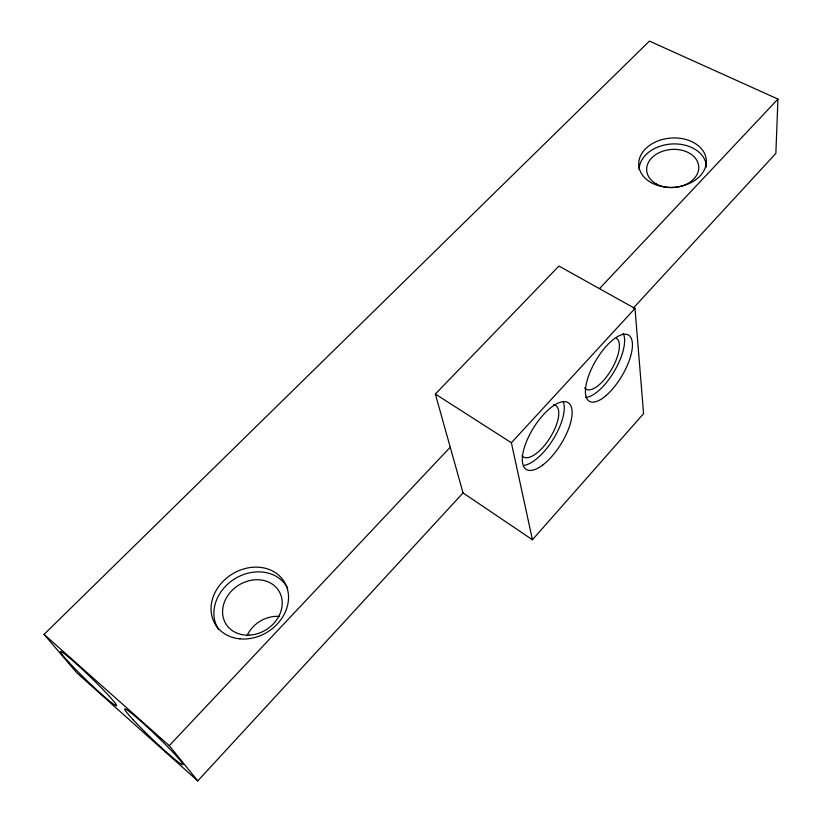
<?xml version="1.0" encoding="UTF-8"?>
<svg xmlns="http://www.w3.org/2000/svg" width="822" height="822" viewBox="0 0 822 822"><rect width="100%" height="100%" fill="white"/><g stroke="black" fill="none" stroke-linecap="round" stroke-linejoin="round"><path stroke-width="1.23" d="M463.053 492.933L532.451 539.756L643.575 413.661L634.995 308.466L558.939 266.051L435.341 394.036L463.053 492.933L197.773 780.9L77.001 673.002L44.059 634.389L649.431 41.1L777.941 99.082L775.865 153.365L633.31 308.116M532.451 539.756L511.387 442.76L634.995 308.466M197.773 780.9L169.26 745.667L450.24 447.189M599.628 288.491L777.941 99.082M435.341 394.036L511.387 442.76M44.059 634.389L169.26 745.667M246.898 635.899A29.849 25.492 -34 0 1 279.572 616.428M563.152 401.424A39.281 16.101 -57.9 0 1 553.648 438.558A39.281 16.101 -57.9 0 1 524.272 465.303M553.494 404.63A30.404 12.464 -57.9 0 1 550.38 437.222A30.404 12.464 -57.9 0 1 522.042 455.789M623.179 333.413A38.326 15.299 -59.4 0 1 614.414 371.061A38.326 15.299 -59.4 0 1 585.593 397.447M616.51 338.253A29.674 11.847 -59.4 0 1 609.945 372.006A29.674 11.847 -59.4 0 1 584.627 387.881M218.56 629.508A40.299 33.825 -32.5 0 1 235.421 578.411A40.299 33.825 -32.5 0 1 287.669 588.213M639.105 169.599A33.723 24.629 -4.5 0 1 672.673 143.942A33.723 24.629 -4.5 0 1 706.437 166.979M239.89 638.848A40.514 33.928 -32.4 0 0 287.176 588.254A40.514 33.928 -32.4 0 0 222.3 582.14A40.514 33.928 -32.4 0 0 239.89 638.848M651.158 182.628A33.877 24.67 -4.6 0 0 705.913 165.345A33.877 24.67 -4.6 0 0 660.477 140.038A33.877 24.67 -4.6 0 0 651.158 182.628M133.02 719.64A40.144 2.651 43.8 0 0 181.744 764.419A40.144 2.651 43.8 0 0 146.624 726.453A40.144 2.651 43.8 0 0 133.02 719.64M69.336 662.809A38.911 2.487 44 0 0 115.789 705.595A38.911 2.487 44 0 0 80.289 667.474A38.911 2.487 44 0 0 69.336 662.809M542.818 464.975A39.405 15.937 -57.9 0 0 570.632 405.39A39.405 15.937 -57.9 0 0 528.166 437.715A39.405 15.937 -57.9 0 0 542.818 464.975M606.256 395.403A38.449 15.135 -59.4 0 0 630.505 336.969A38.449 15.135 -59.4 0 0 590.021 372.161A38.449 15.135 -59.4 0 0 606.256 395.403M249.292 635.118A31.195 26.181 -32.5 0 0 279.634 592.292A31.195 26.181 -32.5 0 0 228.249 594.902A31.195 26.181 -32.5 0 0 249.292 635.118M655.987 183.738A26.109 19.07 -4.5 0 0 698.402 170.832A26.109 19.07 -4.5 0 0 663.786 150.868A26.109 19.07 -4.5 0 0 655.987 183.738"/></g></svg>
